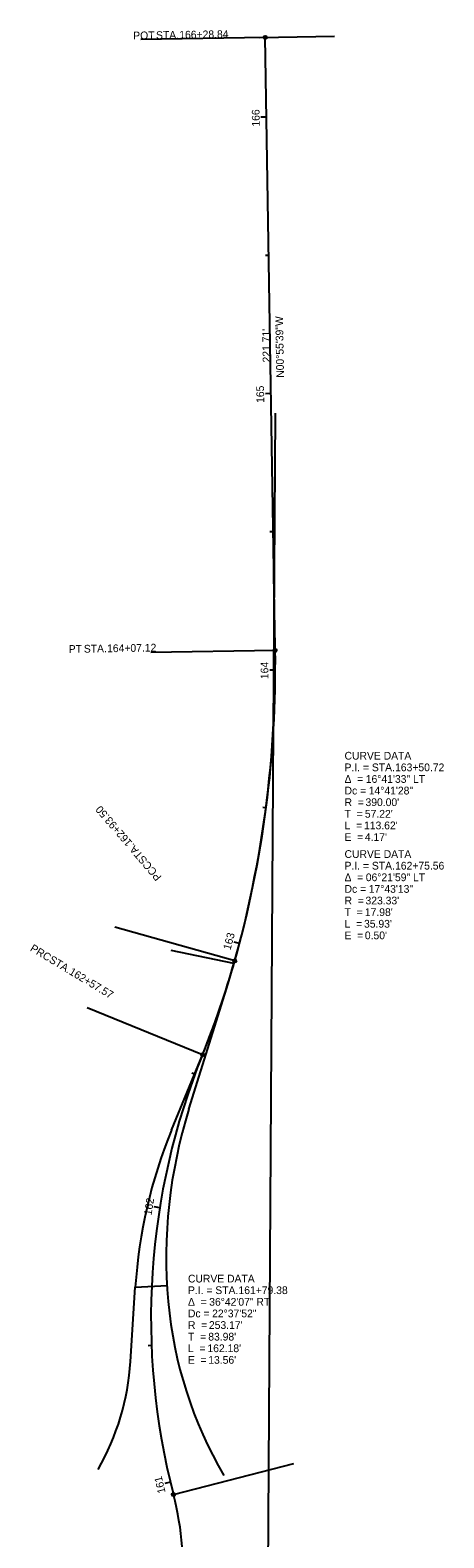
# Model space of a CAD drawing. Extents: x 152583 to 152802, y 326515 to 331516.
# Drawn here: x 152598 to 152748, y 330971 to 331516 of the extents above; entities that cross this region are included whole.
import ezdxf

# ---------------------------------------------------------------- set-up
doc = ezdxf.new("R2010")
doc.units = 0
for name, color, linetype in [('GE_P_Alignment_100_Bearings', 7, 'Continuous'), ('GE_P_Alignment_100_Cardinal_Points', 7, 'Continuous'), ('GE_P_Alignment_100_Curve_Data', 7, 'Continuous'), ('GE_P_Alignment_100_Distances', 7, 'Continuous'), ('GE_P_Alignment_100_Stations', 7, 'Continuous'), ('GE_P_Alignment_500_Cardinal_Points', 7, 'Continuous'), ('SC_Scratch10', 7, 'Continuous'), ('SC_Scratch15', 7, 'Continuous')]:
    doc.layers.add(name, color=color, linetype=linetype)

msp = doc.modelspace()

# ---------------------------------------------------------------- linework, layer by layer
at = {"layer": 'GE_P_Alignment_100_Bearings'}
for p, q in [((152687.17, 331286.97), (152686.64, 331319.27)), ((152672.19, 331178.84), (152649.49, 331183.56)), ((152655.9, 331126.15), (152668.9, 331167.77)), ((152649.62, 331118.61), (152660.91, 331146.1)), ((152634.78, 331034.96), (152636.51, 331061.79)), ((152636.51, 331061.79), (152647.98, 331062.43))]:
    msp.add_line(p, q, dxfattribs=at)
for centre, radius, start, end in [((152287.11, 331287.09), 400, 342.6451, 0.9274), ((152383.38, 331260.03), 300, 337.6809, 344.2993), ((152827.7, 331072.46), 180, 162.6451, 185.0495), ((152816.14, 331050.25), 180, 157.6809, 176.3245), ((152797.82, 331069.82), 150, 185.0495, 210.4796), ((152544.97, 331040.73), 90, 330.139, 356.3245)]:
    msp.add_arc(centre, radius, start, end, dxfattribs=at)
at = {"layer": 'GE_P_Alignment_100_Cardinal_Points'}
for p, q in [((152683.5, 331513.77), (152638.5, 331513.05)), ((152687.08, 331292.09), (152642.09, 331291.36)), ((152672.47, 331179.82), (152629.16, 331192.05)), ((152660.81, 331145.86), (152619.12, 331162.81)), ((152650.29, 330986.79), (152693.85, 330998.11))]:
    msp.add_line(p, q, dxfattribs=at)
for centre in [(152683.5, 331513.77), (152687.08, 331292.09), (152672.47, 331179.82), (152660.81, 331145.86), (152650.29, 330986.79)]:
    msp.add_circle(centre, 0.6, dxfattribs=at)
at = {"layer": 'GE_P_Alignment_100_Stations'}
for p, q in [((152683.96, 331484.94), (152681.96, 331484.91)), ((152684.77, 331434.95), (152683.57, 331434.93)), ((152685.58, 331384.96), (152683.58, 331384.92)), ((152686.39, 331334.96), (152685.19, 331334.94)), ((152687.14, 331284.97), (152685.14, 331284.97)), ((152683.83, 331235.11), (152682.64, 331235.27)), ((152674.18, 331186.09), (152672.25, 331186.6)), ((152658.06, 331138.8), (152656.93, 331139.22)), ((152645.34, 331090.53), (152643.37, 331090.84)), ((152642.34, 331040.7), (152641.14, 331040.65)), ((152649.18, 330991.25), (152647.23, 330990.78))]:
    msp.add_line(p, q, dxfattribs=at)
at = {"layer": 'GE_P_Alignment_500_Cardinal_Points'}
msp.add_line((152687.08, 331292.09), (152683.5, 331513.77), dxfattribs=at)
for centre, radius, start, end in [((152297.14, 331285.78), 390, 344.235, 0.9274), ((152361.29, 331267.67), 323.33, 337.8686, 344.235), ((152895.33, 331050.48), 253.17, 157.8686, 194.5706), ((152895.33, 331050.48), 253.17, 157.8686, 194.5706), ((152542.67, 330958.81), 111.2, 335.3767, 14.5706), ((152542.67, 330958.81), 111.2, 335.3767, 14.5706)]:
    msp.add_arc(centre, radius, start, end, dxfattribs=at)
at = {"layer": 'SC_Scratch10'}
msp.add_line((152681.5, 331513.74), (152708.49, 331514.18), dxfattribs=at)
at = {"layer": 'SC_Scratch15'}
msp.add_line((152684.39, 330922.71), (152687.21, 331377.94), dxfattribs=at)

# ---------------------------------------------------------------- texts
at = {"layer": 'GE_P_Alignment_100_Bearings'}
msp.add_text('N00°55\'39"W', height=2.8, rotation=90.9274, dxfattribs=at).set_placement((152690.29, 331390.7))
at = {"layer": 'GE_P_Alignment_100_Cardinal_Points'}
for s, rotation, p in [('POT', 0.9274, (152635.78, 331513.04)), (' STA. ', 0.9274, (152642.98, 331513.16)), ('166+28.84', 0.9274, (152652.43, 331513.31)), ('PT', 0.9274, (152612.46, 331291.19)), (' STA. ', 0.9274, (152616.87, 331291.26)), ('164+07.12', 0.9274, (152626.32, 331291.42)), ('162+93.50', 130.4822, (152635.58, 331222.66)), (' STA. ', 130.4822, (152641.72, 331215.48)), ('PCC', 130.4822, (152646.19, 331210.23)), ('PRC', 328.9789, (152598.21, 331183.62)), (' STA. ', 328.9789, (152604.16, 331180.04)), ('162+57.57', 328.9789, (152612.26, 331175.17))]:
    msp.add_text(s, height=2.8, rotation=rotation, dxfattribs=at).set_placement(p)
at = {"layer": 'GE_P_Alignment_100_Curve_Data'}
for s, p in [('CURVE DATA', (152712.18, 331252.6)), ('Δ  = ', (152712.18, 331244.2)), ('P.I. = STA. ', (152712.18, 331248.4)), ('16°41\'33" LT', (152719.86, 331244.2)), ('163+50.72', (152730.45, 331248.4)), ('Dc = ', (152712.18, 331240)), ('14°41\'28"', (152720.92, 331240)), ('R  = ', (152712.18, 331235.8)), ("390.00'", (152719.76, 331235.8)), ('T  = ', (152712.18, 331231.6)), ('L  = ', (152712.18, 331227.4)), ("113.62'", (152719.22, 331227.4)), ("57.22'", (152719.52, 331231.6)), ('E  = ', (152712.18, 331223.2)), ("4.17'", (152719.52, 331223.2)), ('CURVE DATA', (152712.18, 331217.04)), ('P.I. = STA. ', (152712.18, 331212.84)), ('162+75.56', (152730.45, 331212.84)), ('Δ  = ', (152712.18, 331208.64)), ('06°21\'59" LT', (152719.86, 331208.64)), ('Dc = ', (152712.18, 331204.44)), ('R  = ', (152712.18, 331200.24)), ("323.33'", (152719.76, 331200.24)), ('17°43\'13"', (152720.92, 331204.44)), ('T  = ', (152712.18, 331196.04)), ("17.98'", (152719.52, 331196.04)), ('L  = ', (152712.18, 331191.84)), ("35.93'", (152719.22, 331191.84)), ('E  = ', (152712.18, 331187.64)), ("0.50'", (152719.52, 331187.64)), ('CURVE DATA', (152655.55, 331063.52)), ('P.I. = STA. ', (152655.55, 331059.32)), ('161+79.38', (152673.82, 331059.32)), ('Δ  = ', (152655.55, 331055.12)), ('36°42\'07" RT', (152663.23, 331055.12)), ('Dc = ', (152655.55, 331050.92)), ('22°37\'52"', (152664.29, 331050.92)), ('T  = ', (152655.55, 331042.52)), ('R  = ', (152655.55, 331046.72)), ("83.98'", (152662.89, 331042.52)), ("253.17'", (152663.13, 331046.72)), ('L  = ', (152655.55, 331038.32)), ("162.18'", (152662.59, 331038.32)), ('E  = ', (152655.55, 331034.12)), ("13.56'", (152662.89, 331034.12))]:
    msp.add_text(s, height=2.8, dxfattribs=at).set_placement(p)
at = {"layer": 'GE_P_Alignment_100_Distances'}
msp.add_text("221.71'", height=2.8, rotation=90.9274, dxfattribs=at).set_placement((152685.38, 331396.25))
at = {"layer": 'GE_P_Alignment_100_Stations'}
for s, rotation, p in [('166', 90.9274, (152681.52, 331481.54)), ('165', 90.9274, (152683.14, 331381.61)), ('164', 89.8809, (152684.63, 331281.7)), ('163', 75.1897, (152670.93, 331183.56)), ('162', 80.8982, (152642.35, 331087.68)), ('161', 103.5292, (152647.48, 330987.6))]:
    msp.add_text(s, height=2.8, rotation=rotation, dxfattribs=at).set_placement(p)

doc.saveas('drawing.dxf')
